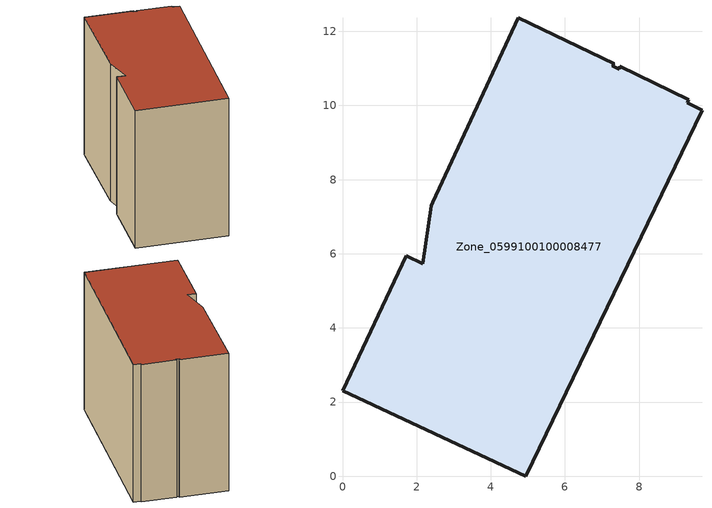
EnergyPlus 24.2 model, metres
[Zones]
Zone_0599100100008477
 floor ground (C_G): 2.44,7.39 4.74,12.36 7.34,11.12 7.27,11.07 7.46,10.98 7.48,11.05 9.35,10.16 9.31,10.07 9.7,9.88 4.94,0 0,2.31 1.72,5.95 2.17,5.73 2.39,7.3 z0
 wall outside (C_F): 0,2.31 4.94,0 9.7,9.88 9.31,10.07 9.35,10.16 7.48,11.05 7.46,10.98 7.27,11.07 7.34,11.12 4.74,12.36 2.44,7.39 2.39,7.3 2.17,5.73 1.72,5.95 0,2.31 z0:8.89
 roof outside (C_R): 2.17,5.73 1.72,5.95 0,2.31 4.94,0 9.7,9.88 9.31,10.07 9.35,10.16 7.48,11.05 7.46,10.98 7.27,11.07 7.34,11.12 4.74,12.36 2.44,7.39 2.39,7.3 z8.89
[BUILDING]
Pand.0599100100008477: North Axis=0; Terrain=City; Loads Convergence Tolerance Value=0.04; Temperature Convergence Tolerance Value=0.4; Solar Distribution=FullExterior; Maximum Number of Warmup Days=25; Minimum Number of Warmup Days=1
[Site:Location]
Rotterdam.The.Hague.AP_ZH_NLD Design_Conditions: Latitude=51.96; Longitude=4.45; Time Zone=1; Elevation=-4.5
[SITE:GROUNDTEMPERATURE:BUILDINGSURFACE]
18, 18, 18, 18, 18, 18, 18, 18, 18, 18, 18, 18
[MATERIAL] Thermal Absorptance=0.9; Solar Absorptance=0.7; Visible Absorptance=0.7
Name | Roughness | Thickness | Conductivity | Density | Specific Heat
G.TC.2015-2018 | MediumSmooth | 0.15 | 0.0428571 | 540 | 1210
F.TC.2015-2018 | Rough | 0.3 | 0.0666667 | 1920 | 840
R.TC.2015-2018 | MediumRough | 0.2 | 0.0333333 | 1500 | 1000
[CONSTRUCTION]
C_G: G.TC.2015-2018
C_F: F.TC.2015-2018
C_R: R.TC.2015-2018
[ZONE]
Zone_0599100100008477: Type=1; Multiplier=1; Ceiling Height=Autocalculate; Volume=Autocalculate; Floor Area=autocalculate; Part of Total Floor Area=Yes
[ZONEINFILTRATION:DESIGNFLOWRATE]
Infil_Zone_0599100100008477: Zone or ZoneList or Space or SpaceList=Zone_0599100100008477; Schedule=AlwaysOn; Design Flow Rate Calculation Method=Flow/Area; Flow Rate per Floor Area=0.0015; Constant Term Coefficient=1; Temperature Term Coefficient=0; Velocity Term Coefficient=0; Velocity Squared Term Coefficient=0
[HVACTEMPLATE:ZONE:IDEALLOADSAIRSYSTEM]
Zone_0599100100008477: Maximum Heating Supply Air Temperature=50; Minimum Cooling Supply Air Temperature=13; Maximum Heating Supply Air Humidity Ratio=0.0156; Minimum Cooling Supply Air Humidity Ratio=0.0077; Heating Limit=NoLimit; Cooling Limit=NoLimit; Dehumidification Control Type=ConstantSensibleHeatRatio; Cooling Sensible Heat Ratio=0.7; Dehumidification Setpoint=60; Humidification Control Type=None; Humidification Setpoint=30; Outdoor Air Method=None; Outdoor Air Flow Rate per Person=0.00944; Outdoor Air Flow Rate per Zone Floor Area=0; Outdoor Air Flow Rate per Zone=0; Demand Controlled Ventilation Type=None; Outdoor Air Economizer Type=NoEconomizer; Heat Recovery Type=None; Sensible Heat Recovery Effectiveness=0.7; Latent Heat Recovery Effectiveness=0.65
[ZONECONTROL:THERMOSTAT]
ThermostatControl_Zone_0599100100008477: Zone or ZoneList=Zone_0599100100008477; Control Type Schedule=DualSetpointControlType; Control 1=Thermostat_Zone_0599100100008477; Temperature Difference Between Cutout And Setpoint=0
[THERMOSTATSETPOINT:DUALSETPOINT]
Thermostat_Zone_0599100100008477: Heating Setpoint Temperature Schedule=HeatingSetpoint_Zone_0599100100008477; Cooling Setpoint Temperature Schedule=CoolingSetpoint_Zone_0599100100008477
[SCHEDULE:COMPACT]
HeatingSetpoint_Zone_0599100100008477: Through: 12/31, For: AllDays, Until: 24:00, 21
CoolingSetpoint_Zone_0599100100008477: Through: 12/31, For: AllDays, Until: 24:00, 24
DualSetpointControlType: Through: 12/31, For: AllDays, Until: 24:00, 4
AlwaysOn: Through: 12/31, For: AllDays, Until: 24:00, 1
